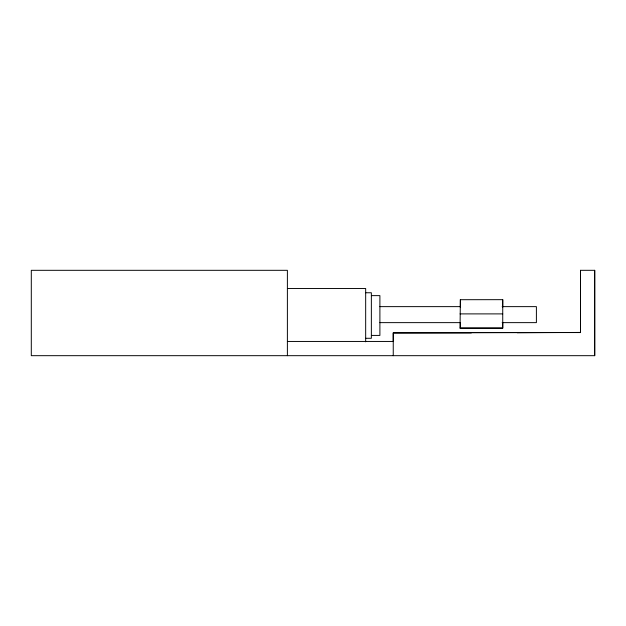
<?xml version="1.0" encoding="UTF-8"?>
<svg xmlns="http://www.w3.org/2000/svg" width="626" height="626" viewBox="0 0 626 626"><rect width="100%" height="100%" fill="white"/><g stroke="black" fill="none" stroke-linecap="round" stroke-linejoin="round"><path stroke-width="0.94" d="M287.389 355.678L287.389 270.315L31.3 270.315L31.3 355.678L594.7 355.678L594.7 270.315L580.474 270.315L580.482 332.562L472.356 332.562M460.329 299.705L502.733 299.666L502.733 328.118L460.055 328.118L460.368 299.69L460.345 307.288M580.482 332.562L580.474 270.315M502.733 299.666L502.709 307.264M517.162 332.719L580.49 332.445L393.245 332.915L393.245 341.452L287.389 341.452M287.483 288.5L365.67 288.5L365.67 341.827M365.67 292.757L371.359 292.757L371.359 338.283L365.67 338.283M371.359 295.628L379.896 295.628L379.896 335.419L371.359 335.419M379.896 306.63L460.102 306.63M502.162 306.63L536.396 306.63L536.396 322.633L502.162 322.633M460.055 313.892L502.733 313.892M379.896 322.633L460.102 322.633M460.055 328.118L502.733 328.118L502.733 322.429M471.37 332.915L393.245 332.915L393.245 355.678M460.36 322.46L460.368 328.149M594.7 270.315L594.7 355.678"/></g></svg>
